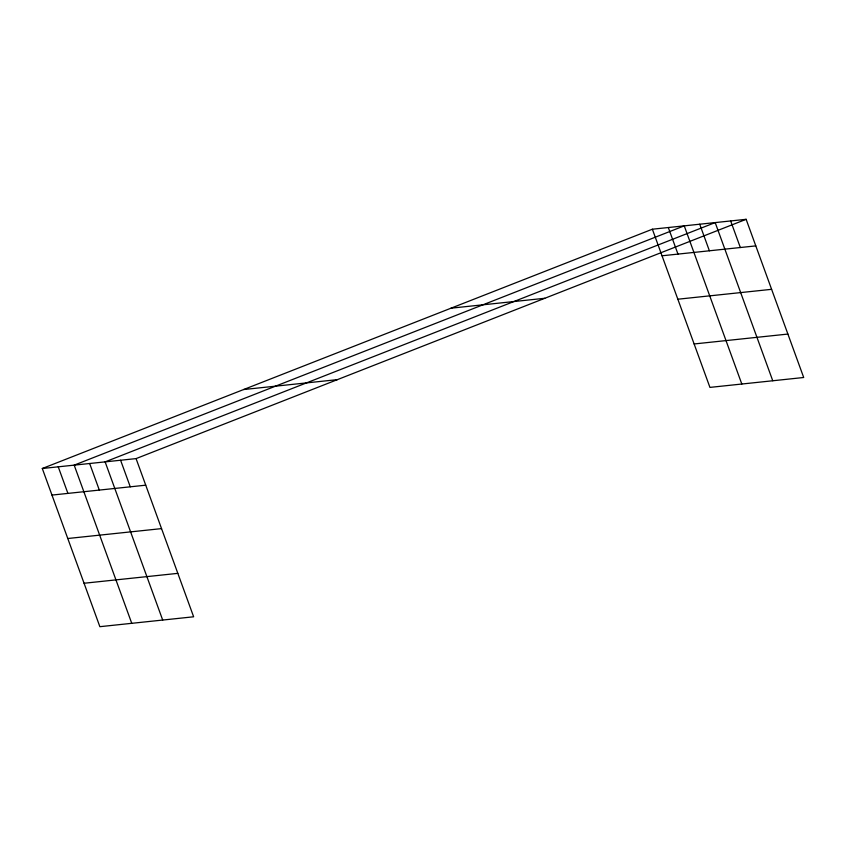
<?xml version="1.0" encoding="UTF-8"?>
<svg xmlns="http://www.w3.org/2000/svg" width="846" height="846" viewBox="0 0 846 846"><rect width="100%" height="100%" fill="white"/><g stroke="black" fill="none" stroke-linecap="round" stroke-linejoin="round"><path stroke-width="1.27" d="M42.3 468.504L136.069 458.606L193.639 616.787L99.87 626.685L42.3 468.504L652.361 229.213L746.13 219.315L803.7 377.496L709.931 387.394L652.361 229.213M136.069 458.606L746.13 219.315M662.037 255.788L755.806 245.89M451.045 308.177L544.803 298.278M677.847 299.22L771.605 289.321M243.616 389.541L337.385 379.643M694.132 343.962L787.89 334.064M51.976 495.079L145.734 485.181M67.775 538.511L161.544 528.613M84.061 583.254L177.829 573.355M730.658 220.954L740.335 247.529M772.758 380.763L715.187 222.583L105.126 461.874L162.696 620.055M699.716 224.211L709.392 250.797M741.815 384.031L684.245 225.85L74.184 465.141L131.754 623.322M668.308 227.532L677.974 254.107M120.597 460.245L130.263 486.82M89.655 463.502L99.32 490.088M58.237 466.823L67.913 493.398"/></g></svg>
